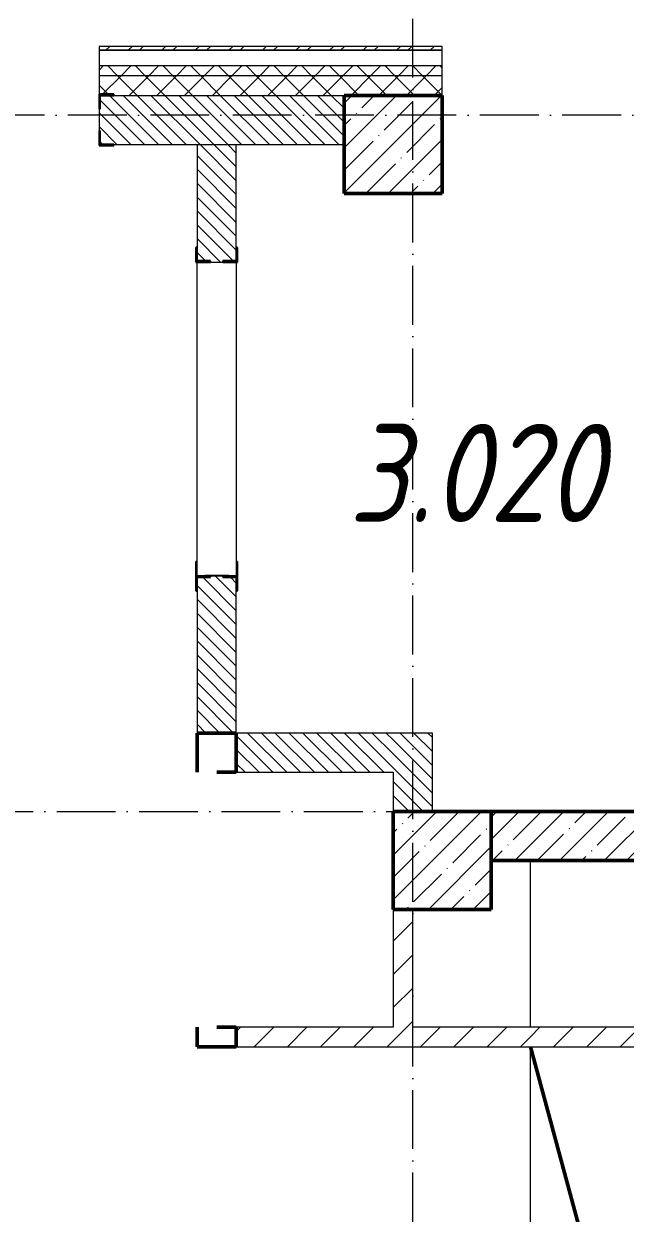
# Model space of a CAD drawing. Header units: millimetres. Extents: x -136833 to 49383, y -8033 to 344618.
# Drawn here: x -38576 to -35509, y 207915 to 213978 of the extents above; entities that cross this region are included whole.
import ezdxf

# ---------------------------------------------------------------- set-up
doc = ezdxf.new("R2010")
doc.units = ezdxf.units.MM
doc.linetypes.add('50_200_ШТРИХ_1Т_ш5_п1_п1_', pattern=[700, 500, -100, 0, -100])
for name, color, linetype, lineweight in [('A-DETL-____-OTLN-1', 7, 'Continuous', 50), ('A-FLOR-____-OTLN', 7, 'Continuous', 9), ('A-GENM-____-MCUT', 7, 'Continuous', 25), ('A-GENM-____-OTLN', 7, 'Continuous', 9), ('A-GENM-____-OTLN-1', 7, 'Continuous', 25), ('A-WALL-____-MCUT', 7, 'Continuous', 13), ('A-WALL-____-MCUT-1', 7, 'Continuous', 9), ('A-WALL-____-MCUT-2', 7, 'Continuous', 50), ('A-WALL-____-PATT-1', 7, 'Continuous', 9), ('A-WALL-FNSH-MCUT-1', 7, 'Continuous', 9), ('I-WALL-____-OTLN', 7, 'Continuous', 9), ('S-COLS-____-MCUT', 7, 'Continuous', 50), ('S-COLS-____-OTLN', 7, 'Continuous', 9), ('S-GRID-____-OTLN-1', 7, '50_200_ШТРИХ_1Т_ш5_п1_п1_', 9), ('Марки помещений', 7, 'Continuous', 9)]:
    doc.layers.add(name, color=color, linetype=linetype, lineweight=lineweight)
doc.styles.add('ISOCPEUR_I_2', font='isocpeui.ttf', dxfattribs={"width": 0.85, "height": 2.3})
pattern_1 = [(45, (-129942.25, 127932.03), (-70.71068, 70.71068), []), (135, (-129942.25, 127932.03), (-70.71068, -70.71068), [])]
pattern_2 = [(45, (-129942.25, 127932.03), (-84.85281, 84.85281), [])]
pattern_3 = [(135, (-129942.255, 127932.027), (-35.35534, -35.35534), [])]

# ---------------------------------------------------------------- blocks, each defined once
blk = doc.blocks.new('BSC_Колонна _Прямоугольная - 500х500-V103-АР1_План отверстий 3 этажа в осях 1-64_Ю-ЯЯ')
at = {"layer": 'S-COLS-____-OTLN'}
h = blk.add_hatch(dxfattribs=at)
h.set_pattern_fill('FP_108', color=256, style=0, pattern_type=2)
h.set_pattern_definition([(135, (85431.04, -93250), (-114.04925, -114.04925), []), (135, (85431.04, -93135.95), (-114.04925, -114.04925), [201.613, -40.323, 3.353, -36.97])])
h.paths.add_polyline_path([(250, 250), (-250, 250), (-250, -250), (250, -250)], flags=0)
at = {"layer": 'S-COLS-____-MCUT'}
for p, q in [((250, 250), (-250, 250)), ((-250, 250), (-250, -250)), ((250, -250), (250, 250)), ((-250, -250), (250, -250))]:
    blk.add_line(p, q, dxfattribs=at)
blk = doc.blocks.new('BSC_Колонна _Прямоугольная - 500х500-V147-АР1_План отверстий 3 этажа в осях 1-64_Ю-ЯЯ')
at = {"layer": 'S-COLS-____-OTLN'}
h = blk.add_hatch(dxfattribs=at)
h.set_pattern_fill('FP_153', color=256, style=0, pattern_type=2)
h.set_pattern_definition([(135, (81781.04, -93500), (-114.04925, -114.04925), []), (135, (81781.04, -93385.95), (-114.04925, -114.04925), [201.613, -40.323, 3.353, -36.97])])
h.paths.add_polyline_path([(250, 250), (-250, 250), (-250, -250), (250, -250)], flags=0)
at = {"layer": 'S-COLS-____-MCUT'}
for p, q in [((250, 250), (-250, 250)), ((-250, 250), (-250, -250)), ((250, -250), (250, 250)), ((-250, -250), (250, -250))]:
    blk.add_line(p, q, dxfattribs=at)
blk = doc.blocks.new('Фахверк_СКБ_Уголок - 250_2700-27497298-АР1_План отверстий 3 этажа в осях 1-64_Ю-ЯЯ')
at = {"layer": 'A-GENM-____-MCUT'}
for p, q in [((200, 181), (125, 181)), ((125, 181), (125, 106)), ((131, 106), (131, 175)), ((131, 175), (200, 175)), ((200, 175), (200, 181)), ((125, 106), (131, 106)), ((131, -6), (125, -6)), ((125, -6), (125, -81)), ((131, -75), (131, -6)), ((125, -81), (200, -81)), ((200, -75), (131, -75)), ((200, -81), (200, -75))]:
    blk.add_line(p, q, dxfattribs=at)
blk = doc.blocks.new('Фахверк_СКБ_Уголок - 200_3960-28268576-АР1_План отверстий 3 этажа в осях 1-64_Ю-ЯЯ')
at = {"layer": 'A-GENM-____-MCUT'}
for p, q in [((200, 156), (125, 156)), ((125, 156), (125, 81)), ((131, 81), (131, 150)), ((131, 150), (200, 150)), ((200, 150), (200, 156)), ((125, 81), (131, 81)), ((131, 19), (125, 19)), ((125, 19), (125, -56)), ((131, -50), (131, 19)), ((125, -56), (200, -56)), ((200, -50), (131, -50)), ((200, -56), (200, -50))]:
    blk.add_line(p, q, dxfattribs=at)
blk = doc.blocks.new('154_Стойка_СКБ_Уголок - СМ-2180_200-28268025-АР1_План отверстий 3 этажа в осях 1-64_Ю-ЯЯ')
at = {"layer": 'A-GENM-____-MCUT'}
for p, q in [((125, 156), (125, 81)), ((200, 156), (125, 156)), ((131, 81), (131, 150)), ((131, 150), (200, 150)), ((200, 150), (200, 156)), ((125, 81), (131, 81)), ((131, 19), (125, 19)), ((125, 19), (125, -56)), ((131, -50), (131, 19)), ((125, -56), (200, -56)), ((200, -50), (131, -50)), ((200, -56), (200, -50))]:
    blk.add_line(p, q, dxfattribs=at)
blk = doc.blocks.new('Стойка_Влож_Полоса боковая - Полоса-28213942-АР1_План отверстий 3 этажа в осях 1-64_Ю-ЯЯ')
at = {"layer": 'A-GENM-____-OTLN'}
for p, q in [((-5, 60), (0, 60)), ((-5, -60), (-5, 60)), ((0, -60), (-5, -60))]:
    blk.add_line(p, q, dxfattribs=at)
blk = doc.blocks.new('Стойка_Влож_Уголок_Опорный - Уголок-28213941-АР1_План отверстий 3 этажа в осях 1-64_Ю-ЯЯ')
at = {"layer": 'A-GENM-____-OTLN'}
for p, q in [((-212, -6), (-212, 0)), ((0, 0), (0, -6)), ((-212, -75), (-212, -6)), ((-212, -6), (-206, -6)), ((-6, -6), (0, -6)), ((0, -6), (0, -75)), ((-212, -75), (-206, -75)), ((-6, -75), (0, -75))]:
    blk.add_line(p, q, dxfattribs=at)
blk = doc.blocks.new('BSC_Колонна _Прямоугольная1 - 200х100 _металл_-V212-АР1_План отверстий 3 этажа в осях 1-64_Ю-ЯЯ')
at = {"layer": 'S-COLS-____-MCUT'}
for p, q in [((-100, 50), (-100, -50)), ((100, 50), (0, 50)), ((100, -50), (100, 50)), ((-100, -50), (100, -50))]:
    blk.add_line(p, q, dxfattribs=at)
blk = doc.blocks.new('BSC_Колонна _Прямоугольная1 - 200х200 _металл_-V213-АР1_План отверстий 3 этажа в осях 1-64_Ю-ЯЯ')
at = {"layer": 'S-COLS-____-MCUT'}
for p, q in [((100, 100), (-100, 100)), ((-100, 100), (-100, -100)), ((100, -100), (100, 100)), ((0, -100), (100, -100))]:
    blk.add_line(p, q, dxfattribs=at)

msp = doc.modelspace()

# ---------------------------------------------------------------- hatches: boundary and pattern name
at = {"layer": 'A-WALL-____-PATT-1'}
h = msp.add_hatch(dxfattribs=at)
h.set_pattern_fill('FP_6', color=256, style=0, pattern_type=2)
h.set_pattern_definition([(45, (-129942.25, 127932.03), (-85.53659, 85.53659), []), (45, (-129885.23, 127932.03), (-85.53659, 85.53659), [])])
h.paths.add_polyline_path([(-28462.3, 213843.1), (-28442.3, 213843.1), (-28442.3, 213863.1), (-35442.3, 213863.1), (-35442.3, 213843.1), (-30978.3, 213843.1)], flags=0)
h.paths.add_polyline_path([(-36442.3, 213843.1), (-36442.3, 213863.1), (-38192.3, 213863.1), (-38192.3, 213843.1), (-38048.1, 213843.1)], flags=0)
h = msp.add_hatch(dxfattribs=at)
h.set_pattern_fill('FP_4', color=256, style=0, pattern_type=2)
h.set_pattern_definition(pattern_1)
h.paths.add_polyline_path([(-28462.3, 213713.1), (-28462.3, 213763.1), (-35442.3, 213763.1), (-35442.3, 213713.1), (-30978.3, 213713.1)], flags=0)
h.paths.add_polyline_path([(-36442.3, 213713.1), (-36442.3, 213763.1), (-38192.3, 213763.1), (-38192.3, 213713.1), (-38048.1, 213713.1)], flags=0)
h.paths.add_polyline_path([(-44117.3, 213713.1), (-42992.3, 213713.1), (-42992.3, 213763.1), (-44117.3, 213763.1)], flags=0)
h.paths.add_polyline_path([(-45917.3, 213713.1), (-45917.3, 213763.1), (-47042.3, 213763.1), (-47042.3, 213713.1), (-46001.7, 213713.1)], flags=0)
h.paths.add_polyline_path([(-49536.7, 213713.1), (-48842.3, 213713.1), (-48842.3, 213763.1), (-49892.3, 213763.1), (-49892.3, 213713.1)], flags=0)
h.paths.add_polyline_path([(-52892.3, 213713.1), (-51692.3, 213713.1), (-51692.3, 213763.1), (-52892.3, 213763.1)], flags=0)
h.paths.add_polyline_path([(-54692.3, 213713.1), (-54692.3, 213763.1), (-58242.3, 213763.1), (-58242.3, 213713.1), (-55722.8, 213713.1)], flags=0)
h.paths.add_polyline_path([(-60042.3, 213713.1), (-60042.3, 213763.1), (-61242.3, 213763.1), (-61242.3, 213713.1)], flags=0)
h.paths.add_polyline_path([(-66042.3, 213713.1), (-66042.3, 213763.1), (-67292.3, 213763.1), (-67292.3, 213713.1), (-66327.6, 213713.1)], flags=0)
h.paths.add_polyline_path([(-64242.3, 213713.1), (-63042.3, 213713.1), (-63042.3, 213763.1), (-64242.3, 213763.1)], flags=0)
h.paths.add_polyline_path([(-72092.3, 213713.1), (-72092.3, 213763.1), (-73292.3, 213763.1), (-73292.3, 213713.1)], flags=0)
h.paths.add_polyline_path([(-69092.3, 213713.1), (-69092.3, 213763.1), (-70292.3, 213763.1), (-70292.3, 213713.1), (-69862.5, 213713.1)], flags=0)
h.paths.add_polyline_path([(-75092.3, 213713.1), (-75092.3, 213763.1), (-76292.3, 213763.1), (-76292.3, 213713.1)], flags=0)
h.paths.add_polyline_path([(-78092.3, 213713.1), (-78092.3, 213763.1), (-79892.3, 213763.1), (-79892.3, 213713.1)], flags=0)
h = msp.add_hatch(dxfattribs=at)
h.set_pattern_fill('FP_4', color=256, style=0, pattern_type=2)
h.set_pattern_definition(pattern_1)
h.paths.add_polyline_path([(-28542.3, 213613.1), (-28462.3, 213613.1), (-28462.3, 213713.1), (-35442.3, 213713.1), (-35442.3, 213613.1), (-28592.3, 213613.1)], flags=0)
h.paths.add_polyline_path([(-36442.3, 213613.1), (-36442.3, 213713.1), (-38192.3, 213713.1), (-38192.3, 213619.1), (-38117.3, 213619.1), (-38117.3, 213613.1), (-36942.3, 213613.1)], flags=0)
h.paths.add_polyline_path([(-45992.3, 213613.1), (-45992.3, 213619.1), (-45917.3, 213619.1), (-45917.3, 213713.1), (-47042.3, 213713.1), (-47042.3, 213613.1), (-46001.7, 213613.1)], flags=0)
h.paths.add_polyline_path([(-43350.5, 213613.1), (-43067.3, 213613.1), (-43067.3, 213619.1), (-42992.3, 213619.1), (-42992.3, 213713.1), (-44117.3, 213713.1), (-44117.3, 213619.1), (-44042.3, 213619.1), (-44042.3, 213613.1)], flags=0)
h.paths.add_polyline_path([(-48917.3, 213613.1), (-48917.3, 213619.1), (-48842.3, 213619.1), (-48842.3, 213713.1), (-49892.3, 213713.1), (-49892.3, 213619.1), (-49817.3, 213619.1), (-49817.3, 213613.1), (-49536.7, 213613.1)], flags=0)
h.paths.add_polyline_path([(-51767.3, 213613.1), (-51767.3, 213619.1), (-51692.3, 213619.1), (-51692.3, 213713.1), (-52892.3, 213713.1), (-52892.3, 213619.1), (-52817.3, 213619.1), (-52817.3, 213613.1), (-51942.3, 213613.1)], flags=0)
h.paths.add_polyline_path([(-54692.3, 213613.1), (-54692.3, 213713.1), (-58242.3, 213713.1), (-58242.3, 213619.1), (-58167.3, 213619.1), (-58167.3, 213613.1), (-55192.3, 213613.1)], flags=0)
h.paths.add_polyline_path([(-60742.3, 213613.1), (-60117.3, 213613.1), (-60117.3, 213619.1), (-60042.3, 213619.1), (-60042.3, 213713.1), (-61242.3, 213713.1), (-61242.3, 213613.1)], flags=0)
h.paths.add_polyline_path([(-66692.3, 213613.1), (-66117.3, 213613.1), (-66117.3, 213619.1), (-66042.3, 213619.1), (-66042.3, 213713.1), (-67292.3, 213713.1), (-67292.3, 213619.1), (-67217.3, 213619.1), (-67217.3, 213613.1), (-67192.3, 213613.1)], flags=0)
h.paths.add_polyline_path([(-64167.3, 213613.1), (-63117.3, 213613.1), (-63117.3, 213619.1), (-63042.3, 213619.1), (-63042.3, 213713.1), (-64242.3, 213713.1), (-64242.3, 213619.1), (-64167.3, 213619.1)], flags=0)
h.paths.add_polyline_path([(-69862.5, 213613.1), (-69167.3, 213613.1), (-69167.3, 213619.1), (-69092.3, 213619.1), (-69092.3, 213713.1), (-70292.3, 213713.1), (-70292.3, 213619.1), (-70217.3, 213619.1), (-70217.3, 213613.1)], flags=0)
h.paths.add_polyline_path([(-72167.3, 213613.1), (-72167.3, 213619.1), (-72092.3, 213619.1), (-72092.3, 213713.1), (-73292.3, 213713.1), (-73292.3, 213619.1), (-73217.3, 213619.1), (-73217.3, 213613.1), (-72692.3, 213613.1)], flags=0)
h.paths.add_polyline_path([(-76217.3, 213613.1), (-75167.3, 213613.1), (-75167.3, 213619.1), (-75092.3, 213619.1), (-75092.3, 213713.1), (-76292.3, 213713.1), (-76292.3, 213619.1), (-76217.3, 213619.1)], flags=0)
h.paths.add_polyline_path([(-78167.3, 213613.1), (-78167.3, 213619.1), (-78092.3, 213619.1), (-78092.3, 213713.1), (-79892.3, 213713.1), (-79892.3, 213613.1), (-78942.3, 213613.1)], flags=0)
h = msp.add_hatch(dxfattribs=at)
h.set_pattern_fill('FP_9', color=256, style=0, pattern_type=2)
h.set_pattern_definition(pattern_3)
h.paths.add_polyline_path([(-36942.3, 213363.1), (-36942.3, 213613.1), (-38186.3, 213613.1), (-38186.3, 213544.1), (-38192.3, 213544.1), (-38192.3, 213432.1), (-38186.3, 213432.1), (-38186.3, 213363.1), (-38048.1, 213363.1)], flags=0)
h = msp.add_hatch(dxfattribs=at)
h.set_pattern_fill('FP_9', color=256, style=0, pattern_type=2)
h.set_pattern_definition(pattern_3)
h.paths.add_polyline_path([(-37492.3, 210363.1), (-37492.3, 211157.1), (-37561.3, 211157.1), (-37561.3, 211163.1), (-37623.3, 211163.1), (-37623.3, 211157.1), (-37692.3, 211157.1), (-37692.3, 210363.1), (-37592.3, 210363.1)], flags=0)
h.paths.add_polyline_path([(-37561.3, 212763.1), (-37561.3, 212769.1), (-37492.3, 212769.1), (-37492.3, 213363.1), (-37692.3, 213363.1), (-37692.3, 212769.1), (-37623.3, 212769.1), (-37623.3, 212763.1)], flags=0)
h = msp.add_hatch(dxfattribs=at)
h.set_pattern_fill('FP_9', color=256, style=0, pattern_type=2)
h.set_pattern_definition(pattern_3)
h.paths.add_polyline_path([(-36692.3, 210163.1), (-36692.3, 210363.1), (-37492.3, 210363.1), (-37492.3, 210163.1)], flags=0)
h = msp.add_hatch(dxfattribs=at)
h.set_pattern_fill('FP_9', color=256, style=0, pattern_type=2)
h.set_pattern_definition(pattern_3)
h.paths.add_polyline_path([(-36492.3, 209963.1), (-36492.3, 210363.1), (-36692.3, 210363.1), (-36692.3, 209963.1)], flags=0)
h = msp.add_hatch(dxfattribs=at)
h.set_pattern_fill('FP_12', color=256, style=0, pattern_type=2)
h.set_pattern_definition([(45, (-129942.25, 127932.03), (-114.04925, 114.04925), []), (45, (-129828.2, 127932.03), (-114.04925, 114.04925), [201.612, -40.322, 3.353, -36.97])])
h.paths.add_polyline_path([(-29192.3, 209713.1), (-29192.3, 209963.1), (-36192.3, 209963.1), (-36192.3, 209713.1), (-30978.3, 209713.1)], flags=0)
h = msp.add_hatch(dxfattribs=at)
h.set_pattern_fill('FP_7', color=256, style=0, pattern_type=2)
h.set_pattern_definition(pattern_2)
h.paths.add_polyline_path([(-36592.3, 208863.1), (-36592.3, 209463.1), (-36692.3, 209463.1), (-36692.3, 208863.1)], flags=0)
h = msp.add_hatch(dxfattribs=at)
h.set_pattern_fill('FP_7', color=256, style=0, pattern_type=2)
h.set_pattern_definition(pattern_2)
h.paths.add_polyline_path([(-37492.3, 208763.1), (-35992.3, 208763.1), (-35992.3, 208863.1), (-37492.3, 208863.1), (-37492.3, 208774.2)], flags=0)
h = msp.add_hatch(dxfattribs=at)
h.set_pattern_fill('FP_7', color=256, style=0, pattern_type=2)
h.set_pattern_definition(pattern_2)
h.paths.add_polyline_path([(-30942.3, 208763.1), (-30942.3, 208863.1), (-35992.3, 208863.1), (-35992.3, 208763.1), (-30978.3, 208763.1)], flags=0)

# ---------------------------------------------------------------- linework, layer by layer
at = {"layer": 'A-DETL-____-OTLN-1'}
msp.add_line((-35992.3, 208763.1), (-29192.3, 183613.1), dxfattribs=at)
at = {"layer": 'A-FLOR-____-OTLN'}
for p, q in [((-35992.3, 208863.1), (-35992.3, 209713.1)), ((-35992.3, 207513.1), (-35992.3, 208763.1))]:
    msp.add_line(p, q, dxfattribs=at)
at = {"layer": 'A-WALL-____-MCUT'}
for p, q in [((-36442.3, 213843.1), (-38192.3, 213843.1)), ((-38192.3, 213843.1), (-38192.3, 213619.1)), ((-36442.3, 213613.1), (-36442.3, 213843.1)), ((-38192.3, 213544.1), (-38192.3, 213432.1)), ((-38117.3, 213363.1), (-36942.3, 213363.1)), ((-37692.3, 213363.1), (-37692.3, 212838.1)), ((-37492.3, 212838.1), (-37492.3, 213363.1)), ((-37623.3, 212763.1), (-37561.3, 212763.1)), ((-37561.3, 211163.1), (-37623.3, 211163.1)), ((-37692.3, 211088.1), (-37692.3, 210363.1)), ((-37492.3, 210363.1), (-37492.3, 211088.1)), ((-36492.3, 210363.1), (-37492.3, 210363.1)), ((-36492.3, 209963.1), (-36492.3, 210363.1)), ((-37492.3, 210163.1), (-36692.3, 210163.1)), ((-36692.3, 210163.1), (-36692.3, 209963.1))]:
    msp.add_line(p, q, dxfattribs=at)
at = {"layer": 'A-WALL-____-MCUT-1'}
for p, q in [((-36442.3, 213763.1), (-38192.3, 213763.1)), ((-36442.3, 213713.1), (-38192.3, 213713.1)), ((-38117.3, 213613.1), (-36942.3, 213613.1))]:
    msp.add_line(p, q, dxfattribs=at)
at = {"layer": 'A-WALL-____-MCUT-2'}
for p, q in [((-29192.3, 209963.1), (-36192.3, 209963.1)), ((-36192.3, 209713.1), (-29192.3, 209713.1))]:
    msp.add_line(p, q, dxfattribs=at)
at = {"layer": 'A-WALL-FNSH-MCUT-1'}
for p, q in [((-36442.3, 213863.1), (-38192.3, 213863.1)), ((-38192.3, 213863.1), (-38192.3, 213843.1)), ((-38192.3, 213843.1), (-36442.3, 213843.1)), ((-36442.3, 213843.1), (-36442.3, 213863.1)), ((-36692.3, 209463.1), (-36692.3, 208863.1)), ((-36592.3, 208863.1), (-36592.3, 209463.1)), ((-36692.3, 208863.1), (-37492.3, 208863.1)), ((-34542.3, 208863.1), (-36592.3, 208863.1)), ((-37492.3, 208763.1), (-30942.3, 208763.1))]:
    msp.add_line(p, q, dxfattribs=at)
at = {"layer": 'I-WALL-____-OTLN'}
for p, q in [((-37692.3, 211163.1), (-37692.3, 212763.1)), ((-37492.3, 212763.1), (-37492.3, 211163.1))]:
    msp.add_line(p, q, dxfattribs=at)
at = {"layer": 'S-GRID-____-OTLN-1', "color": 251, "ltscale": 0.6, "true_color": 0x636466}
for p, q in [((-36592.3, 167913.1), (-36592.3, 218824.9)), ((-25867.8, 213513.1), (-134611, 213513.1)), ((-134611, 209963.1), (-25867.8, 209963.1))]:
    msp.add_line(p, q, dxfattribs=at)

# ---------------------------------------------------------------- block references
at = {"layer": 'A-GENM-____-OTLN'}
for name, p, rotation in [('Стойка_Влож_Уголок_Опорный - Уголок-28213941-АР1_План отверстий 3 этажа в осях 1-64_Ю-ЯЯ', (-37698.3, 211163.1), 180), ('Стойка_Влож_Полоса боковая - Полоса-28213942-АР1_План отверстий 3 этажа в осях 1-64_Ю-ЯЯ', (-37592.3, 211163.1), 270)]:
    msp.add_blockref(name, p, dxfattribs=dict(at, rotation=rotation))
at = {"layer": 'A-GENM-____-OTLN-1'}
msp.add_blockref('Фахверк_СКБ_Уголок - 250_2700-27497298-АР1_План отверстий 3 этажа в осях 1-64_Ю-ЯЯ', (-38317.3, 213438.1), dxfattribs=at)
for name, p, rotation in [('Фахверк_СКБ_Уголок - 200_3960-28268576-АР1_План отверстий 3 этажа в осях 1-64_Ю-ЯЯ', (-37542.3, 212638.1), 90), ('154_Стойка_СКБ_Уголок - СМ-2180_200-28268025-АР1_План отверстий 3 этажа в осях 1-64_Ю-ЯЯ', (-37642.3, 211288.1), 270)]:
    msp.add_blockref(name, p, dxfattribs=dict(at, rotation=rotation))
at = {"layer": 'S-COLS-____-OTLN', "rotation": 269.9999999999997}
for name, p in [('BSC_Колонна _Прямоугольная - 500х500-V103-АР1_План отверстий 3 этажа в осях 1-64_Ю-ЯЯ', (-36692.3, 213363.1)), ('BSC_Колонна _Прямоугольная - 500х500-V147-АР1_План отверстий 3 этажа в осях 1-64_Ю-ЯЯ', (-36442.3, 209713.1))]:
    msp.add_blockref(name, p, dxfattribs=at)
at = {"layer": 'S-COLS-____-OTLN'}
for name, p in [('BSC_Колонна _Прямоугольная1 - 200х200 _металл_-V213-АР1_План отверстий 3 этажа в осях 1-64_Ю-ЯЯ', (-37592.3, 210263.1)), ('BSC_Колонна _Прямоугольная1 - 200х100 _металл_-V212-АР1_План отверстий 3 этажа в осях 1-64_Ю-ЯЯ', (-37592.3, 208813.1))]:
    msp.add_blockref(name, p, dxfattribs=at)

# ---------------------------------------------------------------- texts
at = {"layer": 'Марки помещений', "insert": (-36919.1, 211938.8), "char_height": 500, "width": 785.654, "attachment_point": 1, "style": 'ISOCPEUR_I_2'}
msp.add_mtext('3.020', dxfattribs=at)

doc.saveas('drawing.dxf')
